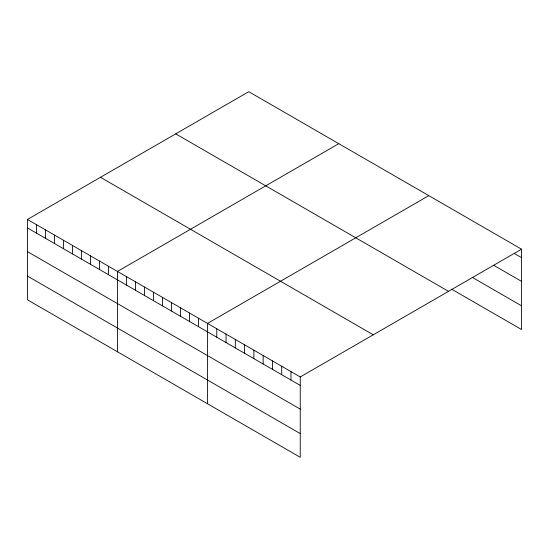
<?xml version="1.0" encoding="UTF-8"?>
<svg xmlns="http://www.w3.org/2000/svg" width="549" height="549" viewBox="0 0 549 549"><rect width="100%" height="100%" fill="white"/><g stroke="black" fill="none" stroke-linecap="round" stroke-linejoin="round"><path stroke-width="0.82" d="M27.45 219.463L300.248 376.957L300.248 457.303L27.45 299.809L27.45 219.463L248.752 91.697L521.55 249.191L521.55 329.537L451.628 289.172M338.774 143.666L117.472 271.432L117.472 351.779M428.796 195.643L207.501 323.409L207.501 403.755M300.248 376.957L521.55 249.191M514.413 253.521L521.55 257.646M493.723 265.304L521.55 281.369M472.318 277.389L521.55 305.814M175.721 133.86L448.519 291.354M100.481 177.3L373.279 334.801M27.45 227.91L300.248 385.412M27.45 251.634L300.248 409.135M27.45 276.078L300.248 433.58M290.977 371.604L290.977 380.052M281.699 366.252L281.699 374.699M272.428 360.892L272.428 369.347M263.149 355.539L263.149 363.987M253.878 350.187L253.878 358.634M244.6 344.827L244.6 353.281M235.322 339.474L235.322 347.922M226.051 334.121L226.051 342.569M216.773 328.762L216.773 337.216M198.498 318.214L198.498 326.662M189.494 313.012L189.494 321.467M180.491 307.817L180.491 316.265M171.487 302.623L171.487 311.07M162.483 297.421L162.483 305.868M153.487 292.226L153.487 300.674M144.483 287.031L144.483 295.479M135.479 281.829L135.479 290.277M126.476 276.634L126.476 285.082M108.469 266.238L108.469 274.685M99.472 261.043L99.472 269.49M90.468 255.841L90.468 264.289M81.465 250.646L81.465 259.094M72.461 245.444L72.461 253.899M63.458 240.249L63.458 248.697M54.454 235.054L54.454 243.502M45.457 229.853L45.457 238.307M36.454 224.658L36.454 233.105"/></g></svg>
